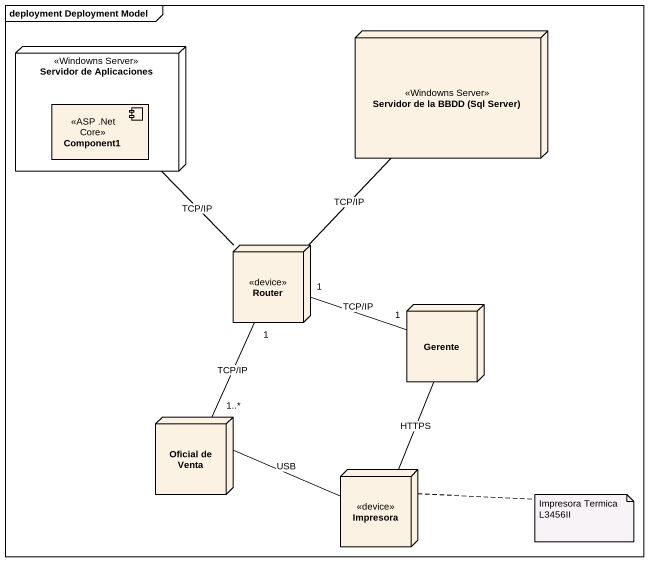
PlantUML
@startuml
mainframe deployment Deployment Model
node "Servidor de Aplicaciones" as Servidor_de_Aplicaciones <<Windowns Server>> {
  component Component1 <<ASP .Net Core>>
}
node "Servidor de la BBDD (Sql Server)" as Servidor_de_la_BBDD_Sql <<Windowns Server>>
node Router <<device>>
node Gerente
node "Oficial de Venta" as Oficial_de_Venta
node Impresora <<device>>
Servidor_de_Aplicaciones -- Router : TCP/IP
Router -up- Servidor_de_la_BBDD_Sql : TCP/IP
Router "1" -right- "1" Gerente : TCP/IP
Router "1" -- "1..*" Oficial_de_Venta : TCP/IP
Gerente -- Impresora : HTTPS
Oficial_de_Venta -right- Impresora : USB
note right of Impresora
  Impresora Termica
  L3456II
end note
@enduml
